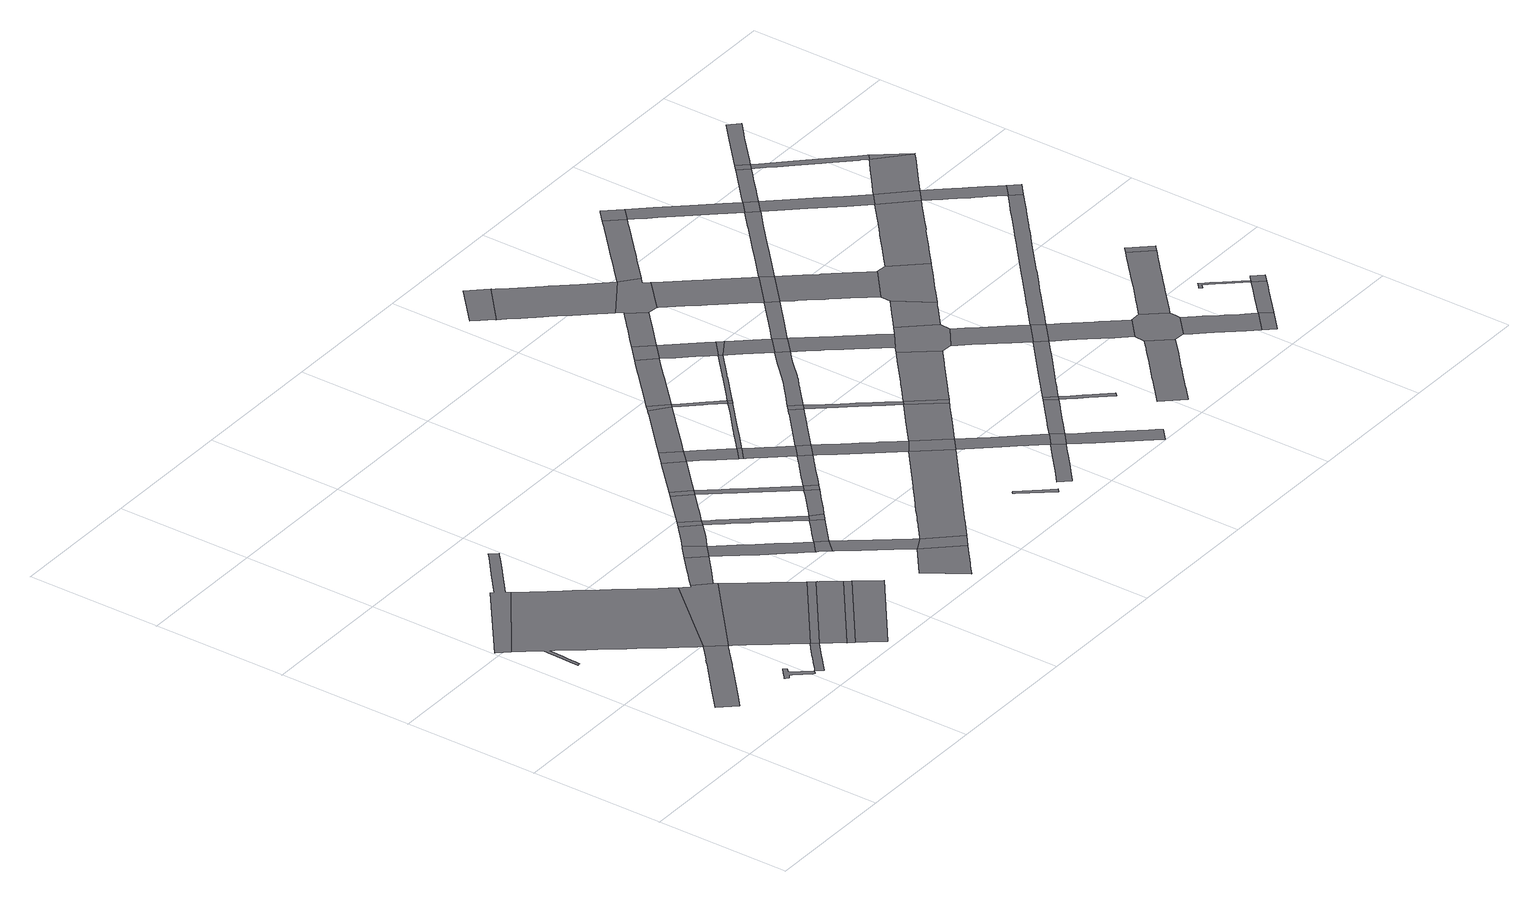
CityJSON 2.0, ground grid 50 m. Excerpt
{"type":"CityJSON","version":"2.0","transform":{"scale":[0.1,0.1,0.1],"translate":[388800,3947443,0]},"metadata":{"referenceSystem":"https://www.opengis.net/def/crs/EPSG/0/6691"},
"CityObjects":{
"road1":{"type":"Road","attributes":{"RoadStructureAttribute.sectionType":"1"},"geometry":[{"type":"MultiSurface","lod":"1","boundaries":[[[0,1,2,3,4,5,6,7,8,9,10,11,12,13,14,15,16,17,18,19,20,21]]]}]},
"road2":{"type":"Road","geometry":[{"type":"MultiSurface","lod":"1","boundaries":[[[22,23,24,25,26,27,28,29,30,31,32,33,34,35,36,37]]]}]},
"road3":{"type":"Road","geometry":[{"type":"MultiSurface","lod":"1","boundaries":[[[38,39,40,41,42,43,44,45,46,47,48,49,50,51,52,53,54]]]}]},
"road4":{"type":"Road","attributes":{"RoadStructureAttribute.sectionType":"1"},"geometry":[{"type":"MultiSurface","lod":"1","boundaries":[[[55,56,57,58,59,60,61,62,63,64,65,66,67,68,69,70,71,72,73,74,75,76,77,78,79,80,81,0,82,83,84,85,86,87,88,89,90,91,92,93,94,95,96,97,98,99,100,101,102,54,53]]]}]},
"road5":{"type":"Road","attributes":{"RoadStructureAttribute.sectionType":"1"},"geometry":[{"type":"MultiSurface","lod":"1","boundaries":[[[103,104,105,106,107,108,109,110,111,112,113,114]]]}]},
"road6":{"type":"Road","geometry":[{"type":"MultiSurface","lod":"1","boundaries":[[[115,116,117,118,82,0,21,119,120,121]]]}]},
"road7":{"type":"Road","attributes":{"RoadStructureAttribute.sectionType":"1"},"geometry":[{"type":"MultiSurface","lod":"1","boundaries":[[[122,123,124,125,126,127,128,129,119,21]]]}]},
"road8":{"type":"Road","geometry":[{"type":"MultiSurface","lod":"1","boundaries":[[[127,126,103,114,130]]]}]},
"road9":{"type":"Road","attributes":{"RoadStructureAttribute.sectionType":"1"},"geometry":[{"type":"MultiSurface","lod":"1","boundaries":[[[131,132,133,134,135,136,137,130,114]]]}]},
"road10":{"type":"Road","geometry":[{"type":"MultiSurface","lod":"1","boundaries":[[[132,131,138,139,140]]]}]},
"road11":{"type":"Road","attributes":{"function":"3","RoadStructureAttribute.sectionType":"1"},"geometry":[{"type":"MultiSurface","lod":"1","boundaries":[[[141,142,143,144,145,146,147,148,149,140,139]]]}]},
"road12":{"type":"Road","attributes":{"RoadStructureAttribute.sectionType":"1"},"geometry":[{"type":"MultiSurface","lod":"1","boundaries":[[[150,151,152,153,154,121,120,155,156,157,158]]]}]},
"road13":{"type":"Road","geometry":[{"type":"MultiSurface","lod":"1","boundaries":[[[159,160,150,158,161]]]}]},
"road14":{"type":"Road","attributes":{"RoadStructureAttribute.sectionType":"1"},"geometry":[{"type":"MultiSurface","lod":"1","boundaries":[[[162,163,164,165,161,158,166,167,168,169,170,171,172,173,174]]]}]},
"road15":{"type":"Road","attributes":{"RoadStructureAttribute.sectionType":"1"},"geometry":[{"type":"MultiSurface","lod":"1","boundaries":[[[175,176,177,178,179,159,161,180,181,182,183]]]}]},
"road16":{"type":"Road","geometry":[{"type":"MultiSurface","lod":"1","boundaries":[[[184,175,183,185]]]}]},
"road17":{"type":"Road","geometry":[{"type":"MultiSurface","lod":"1","boundaries":[[[174,173,186,187,188,189,190]]]}]},
"road18":{"type":"Road","geometry":[{"type":"MultiSurface","lod":"1","boundaries":[[[191,192,193,194,195,196,197,198]]]}]},
"road19":{"type":"Road","attributes":{"RoadStructureAttribute.sectionType":"1"},"geometry":[{"type":"MultiSurface","lod":"1","boundaries":[[[199,200,201,202,203,204,205,206,207,190,189,208,209,210,211,212,213,214,191,215]]]}]},
"road20":{"type":"Road","attributes":{"RoadStructureAttribute.sectionType":"1"},"geometry":[{"type":"MultiSurface","lod":"1","boundaries":[[[216,217,218,219,220,184,185,221,222,223,224]]]}]},
"road21":{"type":"Road","attributes":{"RoadStructureAttribute.sectionType":"1"},"geometry":[{"type":"MultiSurface","lod":"1","boundaries":[[[225,226,227,228,229,230,185,183,231,232,233,234,235,236,237,238,239,240,241]]]}]},
"road22":{"type":"Road","attributes":{"RoadStructureAttribute.sectionType":"1"},"geometry":[{"type":"MultiSurface","lod":"1","boundaries":[[[240,242,243,244,174,190,245]]]}]},
"road23":{"type":"Road","geometry":[{"type":"MultiSurface","lod":"1","boundaries":[[[215,191,198,246]]]}]},
"road24":{"type":"Road","geometry":[{"type":"MultiSurface","lod":"1","boundaries":[[[247,216,224,248]]]}]},
"road25":{"type":"Road","geometry":[{"type":"MultiSurface","lod":"1","boundaries":[[[241,240,245,249,250,251]]]}]},
"road26":{"type":"Road","attributes":{"RoadStructureAttribute.sectionType":"1"},"geometry":[{"type":"MultiSurface","lod":"1","boundaries":[[[252,253,254,251,250,255,256,257,258]]]}]},
"road27":{"type":"Road","attributes":{"RoadStructureAttribute.sectionType":"1"},"geometry":[{"type":"MultiSurface","lod":"1","boundaries":[[[259,260,261,262,248,224,263,264,265,252,266]]]}]},
"road28":{"type":"Road","attributes":{"RoadStructureAttribute.sectionType":"1"},"geometry":[{"type":"MultiSurface","lod":"1","boundaries":[[[267,247,248,268,269,270,271,272]]]}]},
"road29":{"type":"Road","geometry":[{"type":"MultiSurface","lod":"1","boundaries":[[[266,252,258,273,274]]]}]},
"road30":{"type":"Road","geometry":[{"type":"MultiSurface","lod":"1","boundaries":[[[275,276,277,267,272,278]]]}]},
"road31":{"type":"Road","attributes":{"RoadStructureAttribute.sectionType":"1"},"geometry":[{"type":"MultiSurface","lod":"1","boundaries":[[[279,278,272,280,281,282,283,284,285,286,287]]]}]},
"road32":{"type":"Road","attributes":{"RoadStructureAttribute.sectionType":"1"},"geometry":[{"type":"MultiSurface","lod":"1","boundaries":[[[288,289,290,291,292,293,294,295,296,297,298,266,274,299,300,301,302,303,304,305]]]}]},
"road33":{"type":"Road","attributes":{"RoadStructureAttribute.sectionType":"1"},"geometry":[{"type":"MultiSurface","lod":"1","boundaries":[[[306,307,308,309,310,311,312,313,314,315,316,215,246,317,318,319,320,321,322,323,324,325,326]]]}]},
"road34":{"type":"Road","geometry":[{"type":"MultiSurface","lod":"1","boundaries":[[[287,286,327,328,329,330,331]]]}]},
"road35":{"type":"Road","attributes":{"RoadStructureAttribute.sectionType":"1"},"geometry":[{"type":"MultiSurface","lod":"1","boundaries":[[[332,333,334,335,329,328,336,337,338,339,340,288,341]]]}]},
"road36":{"type":"Road","attributes":{"RoadStructureAttribute.sectionType":"1"},"geometry":[{"type":"MultiSurface","lod":"1","boundaries":[[[342,343,344,345,346,347,348,349,350,275,278,351,352,353,354,355]]]}]},
"road37":{"type":"Road","geometry":[{"type":"MultiSurface","lod":"1","boundaries":[[[341,288,305,356]]]}]},
"road38":{"type":"Road","geometry":[{"type":"MultiSurface","lod":"1","boundaries":[[[357,358,359,360,361,362,363,364]]]}]},
"road39":{"type":"Road","geometry":[{"type":"MultiSurface","lod":"1","boundaries":[[[365,366,367,368,369,370,371,372,287,331,373,374,375,376,377,378,379,380]]]}]},
"road40":{"type":"Road","attributes":{"RoadStructureAttribute.sectionType":"1"},"geometry":[{"type":"MultiSurface","lod":"1","boundaries":[[[381,382,383,384,385,386,387,388,389,390,391,392,393,356,305,394,395,396,397,398,399,400,401,402,403,306,404]]]}]},
"road41":{"type":"Road","geometry":[{"type":"MultiSurface","lod":"1","boundaries":[[[405,406,407,342,355,408]]]}]},
"road42":{"type":"Road","attributes":{"RoadStructureAttribute.sectionType":"1"},"geometry":[{"type":"MultiSurface","lod":"1","boundaries":[[[409,410,411,412,341,356,413,414,415,416,417,418]]]}]},
"road43":{"type":"Road","attributes":{"RoadStructureAttribute.sectionType":"1"},"geometry":[{"type":"MultiSurface","lod":"1","boundaries":[[[419,420,421,422,423,408,355,424,425,426,427,428,365,429]]]}]},
"road44":{"type":"Road","geometry":[{"type":"MultiSurface","lod":"1","boundaries":[[[404,306,326,430]]]}]},
"road45":{"type":"Road","geometry":[{"type":"MultiSurface","lod":"1","boundaries":[[[429,365,380,431]]]}]},
"road46":{"type":"Road","attributes":{"RoadStructureAttribute.sectionType":"1"},"geometry":[{"type":"MultiSurface","lod":"1","boundaries":[[[432,433,434,435,436,437,438,439,440,441,442,443,444,445,446,447]]]}]},
"road47":{"type":"Road","attributes":{"RoadStructureAttribute.sectionType":"1"},"geometry":[{"type":"MultiSurface","lod":"1","boundaries":[[[448,449,450,451,452,453,454,455,456,405,408,457,458,459,460,461,462,463,464]]]}]},
"road48":{"type":"Road","geometry":[{"type":"MultiSurface","lod":"1","boundaries":[[[465,409,418,466]]]}]},
"road49":{"type":"Road","attributes":{"RoadStructureAttribute.sectionType":"1"},"geometry":[{"type":"MultiSurface","lod":"1","boundaries":[[[467,468,469,470,471,472,473,430,326,474,475,476,477,432,478]]]}]},
"road50":{"type":"Road","attributes":{"RoadStructureAttribute.sectionType":"1"},"geometry":[{"type":"MultiSurface","lod":"1","boundaries":[[[479,480,481,482,483,404,430,484,485,486,487,488,489]]]}]},
"road51":{"type":"Road","attributes":{"RoadStructureAttribute.sectionType":"1"},"geometry":[{"type":"MultiSurface","lod":"1","boundaries":[[[490,491,492,493,479,494,495,496,497,498,499,500,501,466,418]]]}]},
"road52":{"type":"Road","geometry":[{"type":"MultiSurface","lod":"1","boundaries":[[[502,503,504,505,506,507,508,429,431,509,510,511,512,513,514,515]]]}]},
"road53":{"type":"Road","geometry":[{"type":"MultiSurface","lod":"1","boundaries":[[[478,432,447,516]]]}]},
"road54":{"type":"Road","geometry":[{"type":"MultiSurface","lod":"1","boundaries":[[[517,518,519,448,464,520]]]}]},
"road55":{"type":"Road","attributes":{"RoadStructureAttribute.sectionType":"1"},"geometry":[{"type":"MultiSurface","lod":"1","boundaries":[[[521,522,523,524,525,526,527,528,529,465,466,530,531,532,533,534,535,536,537,538,539,540,541,542]]]}]},
"road56":{"type":"Road","geometry":[{"type":"MultiSurface","lod":"1","boundaries":[[[494,479,489,543,544]]]}]},
"road57":{"type":"Road","attributes":{"RoadStructureAttribute.sectionType":"1"},"geometry":[{"type":"MultiSurface","lod":"1","boundaries":[[[545,546,547,548,549,550,551,516,447,552,553,554,555,556,557,558,559,560,561]]]}]},
"road58":{"type":"Road","attributes":{"RoadStructureAttribute.sectionType":"1"},"geometry":[{"type":"MultiSurface","lod":"1","boundaries":[[[562,520,464,563,564,565,566,502,567]]]}]},
"road59":{"type":"Road","attributes":{"RoadStructureAttribute.sectionType":"1"},"geometry":[{"type":"MultiSurface","lod":"1","boundaries":[[[568,569,570,571,478,516,572,573,574,575,576,577,578,579]]]}]},
"road60":{"type":"Road","geometry":[{"type":"MultiSurface","lod":"1","boundaries":[[[580,581,582,583,584,585,586,587,588]]]}]},
"road61":{"type":"Road","geometry":[{"type":"MultiSurface","lod":"1","boundaries":[[[589,567,502,515,590]]]}]},
"road62":{"type":"Road","attributes":{"RoadStructureAttribute.sectionType":"1"},"geometry":[{"type":"MultiSurface","lod":"1","boundaries":[[[591,592,593,594,595,596,517,520,597,598,599]]]}]},
"road63":{"type":"Road","attributes":{"RoadStructureAttribute.sectionType":"1"},"geometry":[{"type":"MultiSurface","lod":"1","boundaries":[[[600,601,590,515,602,603,521,604]]]}]},
"road64":{"type":"Road","attributes":{"RoadStructureAttribute.sectionType":"1"},"geometry":[{"type":"MultiSurface","lod":"1","boundaries":[[[605,606,607,608,609,610,611,494,544,612,613,614,615,616,617,618]]]}]},
"road65":{"type":"Road","geometry":[{"type":"MultiSurface","lod":"1","boundaries":[[[619,568,579,620]]]}]},
"road66":{"type":"Road","geometry":[{"type":"MultiSurface","lod":"1","boundaries":[[[604,521,542,621]]]}]},
"road67":{"type":"Road","attributes":{"RoadStructureAttribute.sectionType":"1"},"geometry":[{"type":"MultiSurface","lod":"1","boundaries":[[[622,623,624,625,626,627,628,629,587,586,630,631,632,633,634,635,636,637,638,639,640,641,642,643,644,645,646]]]}]},
"road68":{"type":"Road","geometry":[{"type":"MultiSurface","lod":"1","boundaries":[[[647,648,649,650,651,652,653,654,655,656,657,658,659,620,579]]]}]},
"road69":{"type":"Road","attributes":{"RoadStructureAttribute.sectionType":"1"},"geometry":[{"type":"MultiSurface","lod":"1","boundaries":[[[660,661,662,663,664,665,621,542,666,667,668,669,670,671,672,673,674,675,676,677,678]]]}]},
"road70":{"type":"Road","geometry":[{"type":"MultiSurface","lod":"1","boundaries":[[[646,645,679,680,681,591,599,682,683,684,685,686,687,688]]]}]},
"road71":{"type":"Road","attributes":{"RoadStructureAttribute.sectionType":"1"},"geometry":[{"type":"MultiSurface","lod":"1","boundaries":[[[689,690,691,692,693,604,621,694,695,696]]]}]},
"road72":{"type":"Road","attributes":{"RoadStructureAttribute.sectionType":"1"},"geometry":[{"type":"MultiSurface","lod":"1","boundaries":[[[697,698,699,700,701,619,620,702,703,704,705,706,707,708,709]]]}]},
"road73":{"type":"Road","geometry":[{"type":"MultiSurface","lod":"1","boundaries":[[[710,711,678,677,605,618,712,713,714]]]}]},
"road74":{"type":"Road","attributes":{"RoadStructureAttribute.sectionType":"1"},"geometry":[{"type":"MultiSurface","lod":"1","boundaries":[[[715,716,717,718,719,720,684,683,721,722,723,724,725,726,727,728,729,730,731,689,732]]]}]},
"road75":{"type":"Road","attributes":{"RoadStructureAttribute.sectionType":"1"},"geometry":[{"type":"MultiSurface","lod":"1","boundaries":[[[733,734,735,736,737,738,739,740,741,742,743,744,745,746,747,748,749,750,751]]]}]},
"road76":{"type":"Road","attributes":{"RoadStructureAttribute.sectionType":"1"},"geometry":[{"type":"MultiSurface","lod":"1","boundaries":[[[752,753,754,755,756,713,712,757,758,759,760,761,762,697,763]]]}]},
"road77":{"type":"Road","geometry":[{"type":"MultiSurface","lod":"1","boundaries":[[[732,689,696,764]]]}]},
"road78":{"type":"Road","attributes":{"RoadStructureAttribute.sectionType":"1"},"geometry":[{"type":"MultiSurface","lod":"1","boundaries":[[[765,766,767,710,714,768,769,770,771]]]}]},
"road79":{"type":"Road","geometry":[{"type":"MultiSurface","lod":"1","boundaries":[[[763,697,709,772]]]}]},
"road80":{"type":"Road","attributes":{"RoadStructureAttribute.sectionType":"1"},"geometry":[{"type":"MultiSurface","lod":"1","boundaries":[[[773,774,775,776,777,778,779,780,781,646,688,782,783,784,785,786,787,788,789]]]}]},
"road81":{"type":"Road","attributes":{"RoadStructureAttribute.sectionType":"1"},"geometry":[{"type":"MultiSurface","lod":"1","boundaries":[[[790,791,792,793,794,795,796,797,798,799,764,696,800,801,802,803,804,805,806,807,808,809]]]}]},
"road82":{"type":"Road","attributes":{"RoadStructureAttribute.sectionType":"1"},"geometry":[{"type":"MultiSurface","lod":"1","boundaries":[[[810,811,812,813,814,815,816,817,818,819,772,709,820,821,822,823,824,825,826,827,828,829,830,831]]]}]},
"road83":{"type":"Road","geometry":[{"type":"MultiSurface","lod":"1","boundaries":[[[809,808,765,771,832,833,834,835,836,837,838,839,840]]]}]},
"road84":{"type":"Road","geometry":[{"type":"MultiSurface","lod":"1","boundaries":[[[841,831,830,733,751,842,843,844,845]]]}]},
"road85":{"type":"Road","attributes":{"RoadStructureAttribute.sectionType":"1"},"geometry":[{"type":"MultiSurface","lod":"1","boundaries":[[[846,847,848,849,850,851,732,764,852,853,854,855,856,857,858,859,860]]]}]},
"road86":{"type":"Road","geometry":[{"type":"MultiSurface","lod":"1","boundaries":[[[861,862,863,773,789,864]]]}]},
"road87":{"type":"Road","attributes":{"RoadStructureAttribute.sectionType":"1"},"geometry":[{"type":"MultiSurface","lod":"1","boundaries":[[[865,866,867,868,869,870,843,842,871,872,873,874,875,876]]]}]},
"road88":{"type":"Road","geometry":[{"type":"MultiSurface","lod":"1","boundaries":[[[876,875,877,878]]]}]},
"road89":{"type":"Road","attributes":{"RoadStructureAttribute.sectionType":"1"},"geometry":[{"type":"MultiSurface","lod":"1","boundaries":[[[879,880,881,864,789,882,883,884,885,886,887,888,889,890,846,891]]]}]},
"road90":{"type":"Road","attributes":{"RoadStructureAttribute.sectionType":"1"},"geometry":[{"type":"MultiSurface","lod":"1","boundaries":[[[892,893,894,895,896,897,898,899,900,901,902,903,841,845,904,905,906,907,908,909,910,911,912,913,914,915,916]]]}]},
"road91":{"type":"Road","attributes":{"RoadStructureAttribute.sectionType":"1"},"geometry":[{"type":"MultiSurface","lod":"1","boundaries":[[[917,918,919,920,921,922,923,924,925,926,927,928,929,930,931,932,933,934,935,936,937,763,772,938,939,940,941,942,943,944,945,946,947,948,949,950,951,952,953,954,955,956,957,958,959,960,961,962]]]}]},
"road92":{"type":"Road","geometry":[{"type":"MultiSurface","lod":"1","boundaries":[[[891,846,860,963]]]}]},
"road93":{"type":"Road","attributes":{"RoadStructureAttribute.sectionType":"1"},"geometry":[{"type":"MultiSurface","lod":"1","boundaries":[[[964,965,966,967,968,969,970,971,972,973,974,840,839,975,976,977,978,979,980,981,982]]]}]},
"road94":{"type":"Road","attributes":{"RoadStructureAttribute.sectionType":"1"},"geometry":[{"type":"MultiSurface","lod":"1","boundaries":[[[983,984,985,986,987,988,876,878,989,990,991]]]}]},
"road95":{"type":"Road","geometry":[{"type":"MultiSurface","lod":"1","boundaries":[[[992,993,994,995,996,997,998,999,1000,1001,1002,1003,1004,1005,983,1006]]]}]},
"road96":{"type":"Road","attributes":{"RoadStructureAttribute.sectionType":"1"},"geometry":[{"type":"MultiSurface","lod":"1","boundaries":[[[1007,1008,1009,1010,963,860,1011,1012,1013,1014,1015,964,1016]]]}]},
"road97":{"type":"Road","attributes":{"RoadStructureAttribute.sectionType":"1"},"geometry":[{"type":"MultiSurface","lod":"1","boundaries":[[[1017,1018,1019,891,963,1020,1021,1022,1023,1024,1025]]]}]},
"road98":{"type":"Road","geometry":[{"type":"MultiSurface","lod":"1","boundaries":[[[1026,1006,983,991,1027,1028]]]}]},
"road99":{"type":"Road","geometry":[{"type":"MultiSurface","lod":"1","boundaries":[[[1029,892,916,1030]]]}]},
"road100":{"type":"Road","geometry":[{"type":"MultiSurface","lod":"1","boundaries":[[[1016,964,982,1031]]]}]},
"road101":{"type":"Road","geometry":[{"type":"MultiSurface","lod":"1","boundaries":[[[1032,1017,1025,1033]]]}]},
"road102":{"type":"Road","attributes":{"RoadStructureAttribute.sectionType":"1"},"geometry":[{"type":"MultiSurface","lod":"1","boundaries":[[[1034,1035,1036,1037,1038,1039,1040,1041,1042,1043,1031,982,1044,1045,1046,1047,1048,1049,1050,1051,1052,1053,917,1054]]]}]},
"road103":{"type":"Road","attributes":{"RoadStructureAttribute.sectionType":"1"},"geometry":[{"type":"MultiSurface","lod":"1","boundaries":[[[1055,1056,1057,1058,1059,1060,1061,1033,1025,1062,1063,1064,1065,1066,1067,1068,1069,1070,1071,1072]]]}]},
"road104":{"type":"Road","attributes":{"RoadStructureAttribute.sectionType":"1"},"geometry":[{"type":"MultiSurface","lod":"1","boundaries":[[[1071,1073,1074,1075,1076,1077,1016,1031,1078,1079,1080,1081]]]}]},
"road105":{"type":"Road","attributes":{"RoadStructureAttribute.sectionType":"1"},"geometry":[{"type":"MultiSurface","lod":"1","boundaries":[[[1082,1083,1084,1032,1033,1085,1086,1087,1088]]]}]},
"road106":{"type":"Road","geometry":[{"type":"MultiSurface","lod":"1","boundaries":[[[1054,917,962,1089]]]}]},
"road107":{"type":"Road","geometry":[{"type":"MultiSurface","lod":"1","boundaries":[[[1072,1071,1081,1090]]]}]}
},
"vertices":[
[432,495,0],[405,471,0],[374,443,0],[371,441,0],[366,436,0],[361,432,0],[353,424,0],[277,357,0],[238,322,0],[160,252,0],[213,193,0],[265,239,0],[301,271,0],[313,282,0],[360,323,0],[382,343,0],[390,350,0],[398,357,0],[455,409,0],[461,413,0],[473,425,0],[485,435,0],
[469,185,0],[483,198,0],[473,209,0],[458,197,0],[458,196,0],[438,179,0],[431,173,0],[434,170,0],[436,168,0],[442,161,0],[456,172,0],[458,170,0],[463,165,0],[508,113,0],[513,108,0],[523,121,0],
[321,1202,0],[413,1281,0],[418,1285,0],[472,1331,0],[491,1348,0],[497,1353,0],[475,1380,0],[472,1378,0],[469,1375,0],[440,1350,0],[383,1302,0],[298,1230,0],[290,1241,0],[9,1020,0],[9,1019,0],[45,981,0],[330,1188,0],
[74,944,0],[110,899,0],[110,880,0],[108,822,0],[107,793,0],[106,759,0],[111,759,0],[116,759,0],[117,780,0],[118,792,0],[119,816,0],[120,827,0],[122,867,0],[123,883,0],[133,870,0],[166,829,0],[181,810,0],[192,796,0],[196,791,0],[214,768,0],[219,762,0],[277,689,0],[298,663,0],[343,606,0],[358,587,0],[382,557,0],[421,509,0],[669,765,0],[660,775,0],[649,789,0],[608,840,0],[599,852,0],[587,867,0],[586,867,0],[550,913,0],[535,932,0],[487,993,0],[484,996,0],[468,1016,0],[456,1032,0],[453,1035,0],[449,1040,0],[438,1053,0],[437,1055,0],[412,1085,0],[405,1095,0],[334,1183,0],[332,1186,0],
[647,226,0],[625,207,0],[588,174,0],[583,170,0],[566,155,0],[554,144,0],[537,129,0],[525,119,0],[544,96,0],[603,147,0],[612,156,0],[667,203,0],
[696,734,0],[690,741,0],[679,753,0],[671,762,0],[764,677,0],[756,688,0],[703,740,0],
[493,424,0],[549,353,0],[573,323,0],[643,234,0],[649,227,0],[939,449,0],[869,541,0],[778,659,0],
[957,426,0],
[722,134,0],[1011,355,0],[1008,359,0],[967,413,0],[965,415,0],[962,419,0],[960,422,0],
[721,132,0],[739,112,0],[1028,333,0],
[757,89,0],[760,85,0],[763,81,0],[804,30,0],[1091,250,0],[1076,270,0],[1059,292,0],[1053,300,0],[1032,328,0],
[825,854,0],[765,798,0],[751,785,0],[749,783,0],[726,762,0],[764,696,0],[800,727,0],[839,760,0],[877,793,0],
[877,899,0],[870,893,0],[922,833,0],
[1082,643,0],[1064,665,0],[1024,712,0],[985,759,0],[905,760,0],[977,673,0],[982,666,0],[1001,644,0],[1037,604,0],[1063,574,0],[1092,540,0],[1100,531,0],[1146,570,0],
[963,977,0],[952,967,0],[923,939,0],[891,912,0],[885,906,0],[952,858,0],[977,880,0],[991,894,0],[1018,919,0],
[981,994,0],[1036,937,0],
[1103,527,0],[1108,522,0],[1133,493,0],[1136,490,0],[1179,533,0],
[1307,274,0],[1195,185,0],[1289,45,0],[1299,54,0],[1324,75,0],[1336,84,0],[1398,136,0],[1418,153,0],
[1347,319,0],[1309,368,0],[1308,369,0],[1306,371,0],[1275,411,0],[1271,415,0],[1267,420,0],[1217,484,0],[1187,522,0],[1141,484,0],[1164,454,0],[1170,447,0],[1172,444,0],[1194,416,0],[1259,334,0],[1301,281,0],[1360,302,0],
[1094,1103,0],[1078,1087,0],[1070,1080,0],[1069,1079,0],[1068,1078,0],[1067,966,0],[1106,1003,0],[1107,1004,0],[1150,1045,0],
[1189,756,0],[1139,816,0],[1096,867,0],[1083,882,0],[1067,901,0],[1056,913,0],[1037,897,0],[1066,863,0],[1077,850,0],[1118,801,0],[1119,800,0],[1125,794,0],[1156,757,0],[1203,701,0],[1207,697,0],[1242,656,0],[1261,672,0],
[1225,641,0],[1189,609,0],[1186,606,0],[1275,619,0],
[1465,191,0],
[1112,1120,0],[1168,1063,0],
[1294,635,0],[1299,640,0],[1262,671,0],
[1376,774,0],[1355,754,0],[1322,725,0],[1325,661,0],[1356,688,0],[1363,695,0],[1410,736,0],
[1281,927,0],[1257,955,0],[1243,972,0],[1226,993,0],[1207,977,0],[1238,939,0],[1262,911,0],[1395,790,0],
[1238,1241,0],[1182,1076,0],[1186,1080,0],[1191,1085,0],[1192,1086,0],[1294,1183,0],
[1428,753,0],[1429,753,0],
[1282,1283,0],[1264,1266,0],[1251,1253,0],[1337,1225,0],
[1367,1191,0],[1322,1151,0],[1358,1109,0],[1380,1084,0],[1384,1080,0],[1389,1074,0],[1390,1072,0],[1406,1054,0],[1451,1094,0],
[1530,911,0],[1507,890,0],[1501,885,0],[1487,872,0],[1470,858,0],[1466,854,0],[1462,850,0],[1447,837,0],[1425,817,0],[1421,813,0],[1419,812,0],[1457,778,0],[1465,786,0],[1501,818,0],[1519,834,0],[1534,848,0],[1540,853,0],[1563,873,0],
[1761,635,0],[1602,503,0],[1594,497,0],[1545,456,0],[1493,413,0],[1460,385,0],[1443,371,0],[1438,367,0],[1423,354,0],[1398,334,0],[1391,327,0],[1535,250,0],[1540,254,0],[1546,259,0],[1657,351,0],[1699,386,0],[1728,410,0],[1747,426,0],[1761,437,0],[1765,441,0],[1860,519,0],
[1412,1047,0],[1415,1044,0],[1461,1082,0],[1461,1083,0],[1462,1084,0],
[1517,1017,0],[1510,1026,0],[1469,1073,0],[1468,1075,0],[1415,1043,0],[1422,1036,0],[1455,998,0],[1459,993,0],[1468,983,0],[1575,951,0],
[1465,1459,0],[1455,1449,0],[1446,1440,0],[1434,1429,0],[1427,1422,0],[1418,1413,0],[1325,1324,0],[1312,1312,0],[1307,1307,0],[1366,1253,0],[1462,1345,0],[1469,1352,0],[1472,1355,0],[1530,1410,0],
[1607,913,0],
[1828,149,0],[1764,224,0],[1758,220,0],[1753,216,0],[1758,209,0],[1818,137,0],[1848,101,0],[1860,112,0],
[1653,1276,0],[1645,1269,0],[1610,1236,0],[1544,1177,0],[1522,1158,0],[1519,1155,0],[1469,1110,0],[1455,1097,0],[1469,1089,0],[1529,1143,0],[1535,1149,0],[1548,1161,0],[1554,1166,0],[1656,1258,0],[1658,1260,0],[1663,1264,0],
[1764,726,0],[1758,734,0],[1755,738,0],[1750,744,0],[1745,750,0],[1721,778,0],[1709,792,0],[1677,830,0],[1671,837,0],[1670,838,0],[1646,867,0],[1630,886,0],[1613,907,0],[1571,863,0],[1613,812,0],[1617,807,0],[1636,785,0],[1639,781,0],[1664,750,0],[1674,739,0],[1675,738,0],[1690,719,0],[1713,692,0],[1812,670,0],
[1485,1478,0],[1474,1468,0],[1473,1467,0],[1541,1420,0],
[1735,1094,0],[1719,1080,0],[1710,1071,0],[1708,1070,0],[1608,914,0],[1685,982,0],[1736,1028,0],[1743,1034,0],[1768,1057,0],[1769,1057,0],
[1663,1288,0],[1621,1333,0],[1618,1336,0],[1562,1397,0],[1548,1412,0],[1551,1387,0],[1599,1334,0],[1609,1324,0],[1609,1323,0],[1652,1276,0],[1664,1286,0],
[1906,558,0],
[1674,1274,0],
[2063,287,0],[2059,284,0],[2029,258,0],[1931,173,0],[1894,141,0],[1927,103,0],[1928,104,0],[1972,143,0],[2003,169,0],[2004,170,0],[2040,201,0],[2050,210,0],[2058,217,0],[2062,220,0],[2072,229,0],[2093,247,0],
[1685,1669,0],[1671,1656,0],[1629,1616,0],[1621,1609,0],[1618,1605,0],[1614,1602,0],[1506,1498,0],[1503,1496,0],[1502,1495,0],[1655,1530,0],[1656,1531,0],[1675,1549,0],[1677,1551,0],[1691,1565,0],[1701,1574,0],[1725,1598,0],[1739,1610,0],
[1752,1110,0],[1786,1072,0],
[2073,367,0],[2061,381,0],[2060,381,0],[2050,394,0],[2039,406,0],[1966,488,0],[1956,500,0],[1958,407,0],[2009,349,0],[2016,341,0],[2059,292,0],[2109,326,0],
[1977,810,0],[1975,808,0],[1958,794,0],[1903,748,0],[1874,723,0],[1982,621,0],[1995,632,0],[1997,633,0],[2053,681,0],[2064,689,0],[2072,696,0],
[1841,971,0],[1879,926,0],[1883,922,0],[1940,854,0],[1993,823,0],[1956,867,0],[1905,928,0],[1895,940,0],[1870,968,0],[1863,977,0],[1832,1015,0],[1790,1067,0],
[1866,1467,0],[1844,1447,0],[1802,1409,0],[1782,1391,0],[1775,1385,0],[1772,1382,0],[1683,1302,0],[1693,1291,0],[1772,1362,0],[1784,1373,0],[1789,1378,0],[1824,1409,0],[1854,1436,0],[1876,1455,0],
[2138,286,0],
[1744,1723,0],[1723,1704,0],[1704,1687,0],[1798,1665,0],
[1987,1329,0],[1950,1295,0],[1934,1279,0],[1876,1220,0],[1873,1217,0],[1860,1205,0],[1821,1171,0],[1799,1151,0],[1769,1124,0],[1786,1073,0],[1793,1079,0],[1836,1117,0],[1872,1149,0],[1876,1153,0],[1900,1174,0],[1907,1181,0],[1912,1185,0],[1912,1186,0],[1915,1188,0],[1969,1244,0],[1984,1259,0],[2020,1291,0],
[2077,701,0],[2088,709,0],
[2344,49,0],[2332,63,0],[2303,96,0],[2293,107,0],[2196,220,0],[2171,248,0],[2167,253,0],[2126,209,0],[2153,177,0],[2155,175,0],[2237,80,0],[2241,76,0],[2252,64,0],[2256,59,0],[2302,6,0],[2303,4,0],[2347,45,0],
[1903,1545,0],[1774,1570,0],[1816,1524,0],[1818,1521,0],[1848,1487,0],[1926,1520,0],
[2262,460,0],[2198,404,0],[2158,369,0],[2153,365,0],[2190,331,0],[2192,333,0],[2197,337,0],[2226,362,0],[2237,372,0],[2273,403,0],[2286,414,0],[2294,422,0],
[1696,2358,0],[1564,2237,0],[1582,2217,0],[1587,2212,0],[1603,2194,0],[1612,2184,0],[1620,2172,0],[1756,2291,0],[1758,2292,0],
[1936,1508,0],[1944,1499,0],
[1891,1858,0],[1868,1838,0],[1851,1821,0],[1830,1802,0],[1825,1797,0],[1768,1746,0],[1867,1728,0],[1923,1779,0],[1942,1797,0],
[2026,1406,0],[1946,1497,0],[1886,1444,0],[1918,1407,0],[2046,1383,0],
[2215,1010,0],[2198,996,0],[2163,966,0],[2080,896,0],[2066,885,0],[2063,882,0],[2030,854,0],[2129,743,0],[2131,745,0],[2134,748,0],[2246,841,0],[2277,866,0],[2278,868,0],[2311,895,0],
[2275,471,0],[2307,433,0],
[2079,1345,0],
[2015,2002,0],[1950,2075,0],[1884,2148,0],[1882,2151,0],[1874,2160,0],[1872,2162,0],[1797,2246,0],[1767,2280,0],[1643,2147,0],[1673,2113,0],[1704,2079,0],[1707,2076,0],[1718,2063,0],[1722,2058,0],[1734,2045,0],[1752,2025,0],[1785,1988,0],[1803,1968,0],[1836,1931,0],[1839,1928,0],[1847,1918,0],[1861,1903,0],[1869,1894,0],[1878,1884,0],[2029,1986,0],
[2311,403,0],[2333,379,0],[2336,375,0],[2348,362,0],[2360,349,0],[2420,282,0],[2433,294,0],[2382,350,0],[2362,372,0],[2360,374,0],[2353,382,0],[2348,388,0],[2335,403,0],
[2264,1125,0],[2225,1171,0],[2222,1175,0],[2196,1207,0],[2178,1228,0],[2085,1338,0],[2034,1274,0],[2070,1231,0],[2083,1216,0],[2091,1207,0],[2125,1167,0],[2131,1159,0],[2142,1147,0],[2153,1133,0],[2184,1096,0],[2203,1074,0],[2211,1064,0],[2239,1031,0],[2302,1080,0],
[1882,1880,0],[1886,1875,0],[1896,1863,0],[1980,1794,0],[1982,1794,0],[2092,1897,0],[2078,1912,0],[2073,1918,0],[2079,1923,0],[2092,1935,0],
[2209,1531,0],[2086,1419,0],[2083,1416,0],[2072,1407,0],[2071,1406,0],[2085,1351,0],[2144,1405,0],[2242,1493,0],
[2525,689,0],[2524,688,0],[2480,650,0],[2454,627,0],[2362,547,0],[2313,438,0],[2361,480,0],[2363,482,0],[2396,510,0],[2412,524,0],[2486,588,0],[2529,626,0],[2558,650,0],
[2332,1104,0],[2303,1079,0],[2351,892,0],[2430,953,0],[2434,993,0],
[2306,1648,0],[2241,1724,0],[2184,1789,0],[2179,1795,0],[2119,1865,0],[2098,1889,0],[1985,1791,0],[2041,1726,0],[2058,1706,0],[2071,1691,0],[2076,1685,0],[2089,1670,0],[2111,1645,0],[2112,1643,0],[2195,1547,0],[2201,1540,0],[2208,1532,0],[2320,1632,0],
[2738,400,0],[2715,378,0],[2705,369,0],[2700,365,0],[2687,353,0],[2660,329,0],[2660,328,0],[2655,324,0],[2571,248,0],[2568,245,0],[2470,156,0],[2537,82,0],[2592,131,0],[2593,133,0],[2658,192,0],[2676,208,0],[2685,217,0],[2739,265,0],[2804,324,0],
[2550,813,0],[2495,877,0],[2495,878,0],[2468,909,0],[2464,914,0],[2366,874,0],[2395,840,0],[2419,812,0],[2425,805,0],[2474,748,0],[2480,741,0],[2600,754,0],
[2353,1594,0],
[2452,1205,0],[2399,1160,0],[2369,1135,0],[2513,1060,0],[2515,1062,0],[2525,1070,0],[2534,1077,0],
[2633,716,0],
[2296,2236,0],[2281,2222,0],[2269,2210,0],[2266,2208,0],[2184,2131,0],[2144,2094,0],[2114,2065,0],[2093,2046,0],[2080,2034,0],[2148,1988,0],[2160,1999,0],[2198,2034,0],[2212,2048,0],[2229,2064,0],[2321,2150,0],[2322,2151,0],[2351,2177,0],
[2527,1392,0],[2520,1400,0],[2452,1479,0],[2449,1482,0],[2417,1520,0],[2414,1523,0],[2392,1549,0],[2374,1569,0],[2371,1572,0],[2371,1573,0],[2274,1456,0],[2280,1449,0],[2320,1403,0],[2338,1381,0],[2346,1372,0],[2372,1342,0],[2412,1296,0],[2427,1277,0],[2455,1245,0],[2570,1341,0],
[2799,525,0],[2796,529,0],[2773,555,0],[2772,556,0],[2749,583,0],[2746,586,0],[2737,597,0],[2713,624,0],[2664,680,0],[2638,710,0],[2571,635,0],[2579,625,0],[2585,618,0],[2600,602,0],[2617,582,0],[2662,530,0],[2664,528,0],[2668,523,0],[2693,494,0],[2698,489,0],[2741,440,0],[2816,506,0],
[2549,1090,0],[2577,1114,0],[2598,1132,0],[2670,1192,0],[2678,1199,0],[2692,1211,0],[2707,1224,0],[2712,1228,0],[2610,1338,0],
[2855,506,0],[2844,322,0],[2919,389,0],[2920,407,0],[2921,430,0],
[2607,1893,0],[2543,1835,0],[2540,1832,0],[2443,1744,0],[2418,1721,0],[2376,1683,0],[2375,1614,0],[2477,1707,0],[2492,1721,0],[2535,1760,0],[2548,1772,0],[2553,1777,0],[2577,1798,0],[2640,1855,0],[2640,1856,0],
[2340,2277,0],[2336,2273,0],[2335,2273,0],[2394,2218,0],
[3058,230,0],[3048,241,0],[3015,279,0],[3005,290,0],[2968,333,0],[2954,348,0],[2864,299,0],[2893,266,0],[2910,247,0],[2979,169,0],[3013,131,0],[3087,198,0],
[3046,93,0],[3120,160,0],
[2609,1980,0],[2537,2060,0],[2458,2148,0],[2381,2143,0],[2393,2130,0],[2394,2129,0],[2417,2103,0],[2455,2061,0],[2475,2039,0],[2548,1958,0],[2559,1946,0],[2569,1935,0],[2651,1933,0],
[3131,757,0],[3105,733,0],[3078,709,0],[3064,696,0],[3036,671,0],[3027,662,0],[3015,651,0],[2998,636,0],[2982,620,0],[2973,612,0],[2912,557,0],[2904,550,0],[2936,444,0],[3024,524,0],[3040,538,0],[3062,559,0],[3066,562,0],[3078,573,0],[3126,617,0],[3128,619,0],[3138,628,0],[3169,656,0],[3171,658,0],[3198,682,0],[3198,683,0],
[3184,1262,0],[3143,1226,0],[3142,1226,0],[3137,1221,0],[3136,1221,0],[3130,1215,0],[3122,1208,0],[3079,1170,0],[3024,1123,0],[3006,1107,0],[2962,1069,0],[2957,1065,0],[2946,1055,0],[2821,946,0],[2815,941,0],[2759,892,0],[2749,883,0],[2720,859,0],[2688,831,0],[2688,830,0],[2665,811,0],[2658,739,0],[2665,744,0],[2722,794,0],[2724,796,0],[2766,832,0],[2781,846,0],[2819,878,0],[2822,881,0],[2872,925,0],[2876,928,0],[2989,1027,0],[3021,1054,0],[3033,1064,0],[3038,1069,0],[3042,1072,0],[3053,1082,0],[3072,1099,0],[3080,1105,0],[3089,1113,0],[3103,1125,0],[3129,1148,0],[3144,1161,0],[3149,1165,0],[3159,1174,0],[3217,1225,0],
[2685,1896,0],
[2889,1579,0],[2792,1495,0],[2761,1469,0],[2758,1466,0],[2753,1462,0],[2680,1398,0],[2679,1397,0],[2672,1392,0],[2667,1387,0],[2664,1385,0],[2645,1369,0],[2774,1282,0],[2783,1289,0],[2859,1355,0],[2865,1359,0],[2907,1396,0],[2950,1434,0],[2959,1441,0],[2996,1473,0],
[3224,324,0],[3223,324,0],[3188,291,0],[3187,290,0],[3165,270,0],[3154,260,0],[3215,248,0],[3229,261,0],[3258,287,0],
[3153,421,0],[3147,427,0],[3144,430,0],[3122,454,0],[3117,460,0],[3114,457,0],[3096,441,0],[3102,434,0],[3104,432,0],[3117,444,0],[3131,428,0],[3146,411,0],[3162,395,0],[3170,386,0],[3231,331,0],
[2872,1688,0],[2846,1716,0],[2806,1762,0],[2773,1798,0],[2677,1815,0],[2726,1760,0],[2761,1722,0],[2765,1717,0],[2828,1648,0],[2935,1618,0],
[2795,2064,0],[2787,2057,0],[2679,1959,0],[2685,1897,0],[2726,1934,0],[2732,1939,0],[2783,1986,0],[2799,2000,0],[2829,2027,0],
[3250,348,0],[3265,295,0],[3284,312,0],
[3149,774,0],[3217,700,0],
[3042,1511,0],
[2814,2082,0],[2848,2045,0],
[3229,1302,0],[3193,1341,0],[3183,1353,0],[3173,1364,0],[3167,1371,0],[3148,1393,0],[3121,1422,0],[3120,1424,0],[3113,1432,0],[3073,1476,0],[3042,1421,0],[3043,1420,0],[3066,1394,0],[3072,1388,0],[3074,1385,0],[3103,1352,0],[3122,1332,0],[3129,1324,0],[3139,1313,0],[3181,1266,0],[3229,1301,0],
[3114,1770,0],[3093,1792,0],[3077,1808,0],[3019,1868,0],[3018,1869,0],[2947,1943,0],[2856,2037,0],[2837,2019,0],[2876,1979,0],[2888,1966,0],[2927,1926,0],[2989,1862,0],[2999,1851,0],[3074,1774,0],[3077,1771,0],[3096,1752,0],[3097,1751,0],[3117,1768,0],
[3085,1741,0],[3076,1734,0],[3052,1714,0],[3031,1697,0],[3021,1688,0],[3065,1530,0],[3074,1538,0],[3192,1635,0],[3209,1650,0],
[2995,2246,0],[2950,2206,0],[2928,2186,0],[2861,2056,0],[2966,2153,0],[2984,2169,0],[3029,2210,0],
[3262,1264,0],
[3212,1652,0]
]}
